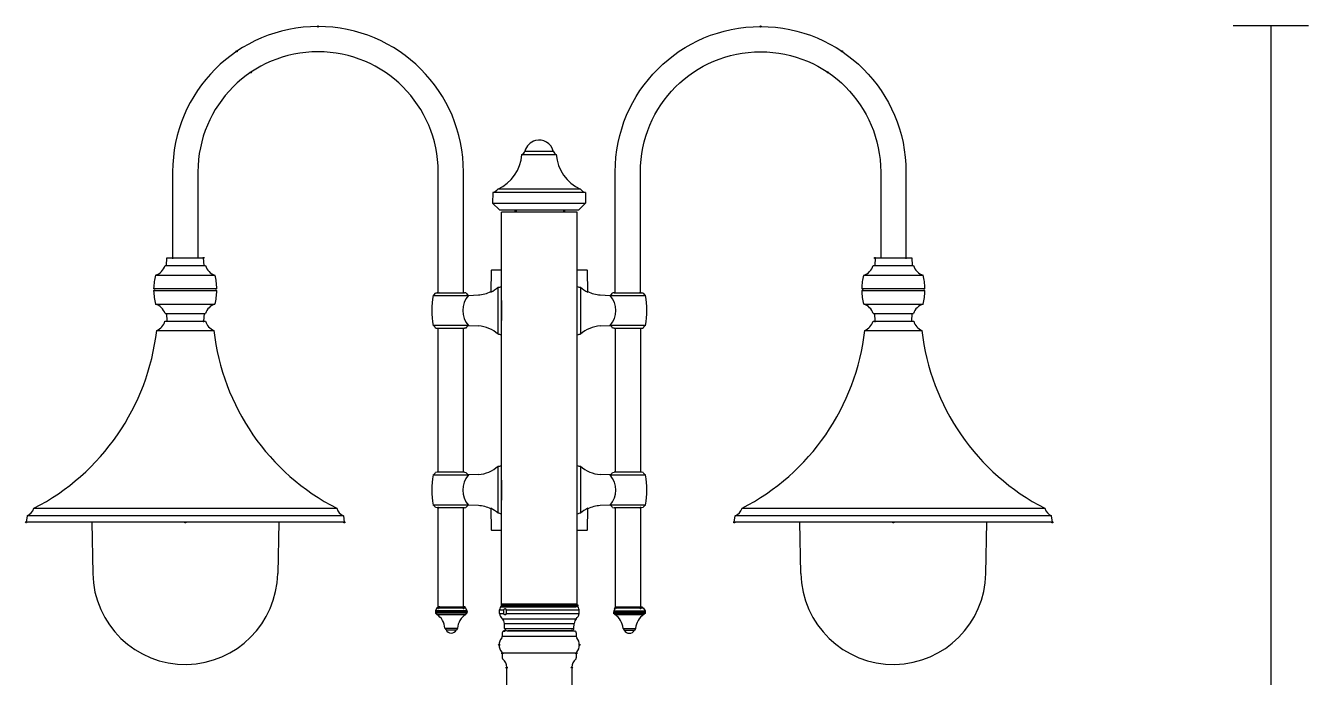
# Model space of a CAD drawing. Extents: x 0 to 170, y 0 to 429.
# Drawn here: x 0.2 to 163.6, y 345.7 to 428.7 of the extents above; entities that cross this region are included whole.
import ezdxf

# ---------------------------------------------------------------- set-up
doc = ezdxf.new("R2010")
doc.units = 0
doc.layers.add('LIVELLO_1', color=160, linetype='Continuous')

# ---------------------------------------------------------------- blocks, each defined once
blk = doc.blocks.new('AI9-BLK1')
at = {"layer": 'LIVELLO_1', "color": 7}
for p, q in [((69.3, 214.2), (78.89, 214.2)), ((74.1, 214.2), (74.1, 16.31)), ((-21.3, 197.78), (-16.92, 197.78)), ((-20.92, 198.23), (-17.3, 198.23)), ((-25.01, 192.93), (-25.03, 191.61)), ((-13.21, 192.93), (-25.01, 192.93)), ((-13.85, 193.37), (-24.38, 193.37)), ((-13.21, 192.93), (-13.19, 191.61)), ((-25.03, 191.61), (-24.16, 190.74)), ((-25.03, 191.61), (-13.19, 191.61)), ((-13.19, 191.61), (-14.07, 190.74)), ((-24.16, 190.74), (-14.07, 190.74)), ((-14.25, 190.46), (-23.92, 190.46)), ((-23.92, 140.36), (-23.92, 190.46)), ((-22.14, 190.46), (-22.14, 190.61)), ((-22, 190.59), (-22, 190.74)), ((-16.02, 190.61), (-16.02, 190.46)), ((-15.87, 190.74), (-15.87, 190.59)), ((-14.25, 140.36), (-14.25, 190.46)), ((-66.77, 183.64), (-61.62, 183.64)), ((-66.58, 183.64), (-66.53, 184.61)), ((-66.53, 184.61), (-61.86, 184.61)), ((-61.8, 183.64), (-61.86, 184.61)), ((-25.13, 183.08), (-23.92, 183.08)), ((-14.25, 183.08), (-13.04, 183.08)), ((23.45, 183.64), (28.6, 183.64)), ((23.69, 184.61), (23.64, 183.64)), ((23.69, 184.61), (28.36, 184.61)), ((28.36, 184.61), (28.41, 183.64)), ((-67.97, 182.43), (-60.41, 182.43)), ((-25.21, 183.01), (-25.26, 180.25)), ((-12.91, 180.25), (-12.96, 183.01)), ((22.24, 182.43), (29.81, 182.43)), ((-68.22, 180.74), (-60.16, 180.74)), ((-60.16, 180.42), (-68.22, 180.42)), ((-32.62, 179.84), (-28.11, 179.84)), ((-32.29, 180.17), (-32.09, 180.19)), ((-32.09, 180.19), (-28.63, 180.19)), ((-28.43, 180.17), (-28.63, 180.19)), ((-28.11, 179.84), (-26.85, 179.91)), ((-24.34, 174.89), (-24.34, 180.89)), ((-13.83, 180.89), (-13.83, 174.89)), ((-11.32, 179.91), (-10.06, 179.84)), ((-10.06, 179.84), (-5.55, 179.84)), ((-9.54, 180.19), (-9.74, 180.17)), ((-9.54, 180.19), (-6.08, 180.19)), ((-6.08, 180.19), (-5.87, 180.17)), ((22, 180.74), (30.05, 180.74)), ((30.05, 180.42), (22, 180.42)), ((-67.97, 178.73), (-60.41, 178.73)), ((-23.92, 179.21), (-23.92, 176.65)), ((22.24, 178.73), (29.81, 178.73)), ((-66.78, 176.55), (-62.3, 176.55)), ((-66.77, 177.52), (-61.62, 177.52)), ((-66.58, 177.52), (-66.53, 176.55)), ((-62.3, 176.55), (-61.6, 176.55)), ((-61.8, 177.52), (-61.86, 176.55)), ((23.43, 176.55), (24.13, 176.55)), ((23.45, 177.52), (28.6, 177.52)), ((23.69, 176.55), (23.64, 177.52)), ((24.13, 176.55), (28.61, 176.55)), ((28.36, 176.55), (28.41, 177.52)), ((-67.83, 175.39), (-60.55, 175.39)), ((-28.11, 176.01), (-32.62, 176.01)), ((-32.29, 175.69), (-32.09, 175.67)), ((-32.09, 175.67), (-28.63, 175.67)), ((-31.97, 157.31), (-31.97, 175.68)), ((-28.75, 157.31), (-28.75, 175.67)), ((-28.43, 175.69), (-28.63, 175.67)), ((-28.11, 176.01), (-26.85, 175.95)), ((-11.32, 175.95), (-10.06, 176.01)), ((-5.55, 176.01), (-10.06, 176.01)), ((-9.54, 175.67), (-9.74, 175.69)), ((-9.54, 175.67), (-6.08, 175.67)), ((-9.42, 175.67), (-9.42, 157.31)), ((-6.2, 175.68), (-6.2, 157.31)), ((-6.08, 175.67), (-5.87, 175.69)), ((22.38, 175.39), (29.66, 175.39)), ((-32.62, 156.97), (-28.11, 156.97)), ((-32.09, 157.31), (-32.29, 157.29)), ((-28.63, 157.31), (-32.09, 157.31)), ((-28.63, 157.31), (-28.43, 157.29)), ((-26.85, 157.04), (-28.11, 156.97)), ((-24.34, 152.1), (-24.34, 158.09)), ((-13.83, 158.09), (-13.83, 152.1)), ((-10.06, 156.97), (-11.32, 157.04)), ((-10.06, 156.97), (-5.55, 156.97)), ((-9.74, 157.29), (-9.54, 157.31)), ((-6.08, 157.31), (-9.54, 157.31)), ((-5.87, 157.29), (-6.08, 157.31)), ((-23.92, 156.33), (-23.92, 153.77)), ((-83.48, 152.73), (-44.9, 152.73)), ((-28.11, 153.14), (-32.62, 153.14)), ((-32.09, 152.8), (-32.29, 152.82)), ((-28.63, 152.8), (-32.09, 152.8)), ((-31.97, 139.99), (-31.97, 152.8)), ((-28.75, 139.99), (-28.75, 152.8)), ((-28.63, 152.8), (-28.43, 152.82)), ((-26.85, 153.07), (-28.11, 153.14)), ((-25.26, 152.73), (-25.21, 149.98)), ((-12.96, 149.98), (-12.91, 152.73)), ((-10.06, 153.14), (-11.32, 153.07)), ((-5.55, 153.14), (-10.06, 153.14)), ((-9.74, 152.82), (-9.54, 152.8)), ((-6.08, 152.8), (-9.54, 152.8)), ((-9.42, 152.8), (-9.42, 139.99)), ((-6.2, 152.8), (-6.2, 139.99)), ((-5.87, 152.82), (-6.08, 152.8)), ((6.74, 152.73), (45.31, 152.73)), ((-84.35, 151.76), (-84.45, 150.95)), ((-43.93, 150.95), (-84.45, 150.95)), ((-44.03, 151.76), (-84.35, 151.76)), ((-76.1, 150.95), (-75.97, 144.43)), ((-52.28, 150.95), (-52.41, 144.43)), ((-44.03, 151.76), (-43.93, 150.95)), ((5.76, 150.95), (5.86, 151.76)), ((46.28, 150.95), (5.76, 150.95)), ((46.18, 151.76), (5.86, 151.76)), ((14.24, 144.43), (14.11, 150.95)), ((37.8, 144.43), (37.93, 150.95)), ((46.28, 150.95), (46.18, 151.76)), ((-23.92, 149.9), (-25.13, 149.9)), ((-13.04, 149.9), (-14.25, 149.9)), ((-32.31, 139.7), (-32.32, 139.53)), ((-32.32, 139.53), (-32.31, 139.37)), ((-32.32, 139.53), (-28.29, 139.53)), ((-32.08, 140.08), (-32.31, 139.7)), ((-32.31, 139.7), (-28.3, 139.7)), ((-28.3, 139.37), (-32.31, 139.37)), ((-32.15, 139.22), (-28.46, 139.22)), ((-32.08, 140.08), (-28.54, 140.08)), ((-28.75, 139.99), (-31.97, 139.99)), ((-28.6, 140.12), (-31.82, 140.12)), ((-28.54, 140.08), (-28.3, 139.7)), ((-28.3, 139.7), (-28.29, 139.53)), ((-28.29, 139.53), (-28.3, 139.37)), ((-24.16, 139.31), (-24.16, 139.79)), ((-24.16, 139.79), (-23.63, 139.79)), ((-24.16, 139.31), (-23.63, 139.31)), ((-23.92, 140.52), (-23.92, 140.2)), ((-14.41, 140.52), (-23.92, 140.52)), ((-23.92, 140.36), (-14.25, 140.36)), ((-23.92, 140.2), (-14.41, 140.2)), ((-23.31, 139.79), (-19.08, 139.79)), ((-23.31, 139.31), (-19.08, 139.31)), ((-19.08, 139.79), (-14.01, 139.79)), ((-19.08, 139.31), (-14.01, 139.31)), ((-14.01, 139.31), (-14.01, 139.79)), ((-9.61, 139.68), (-9.62, 139.5)), ((-9.62, 139.5), (-9.62, 139.34)), ((-9.62, 139.5), (-5.6, 139.5)), ((-5.61, 139.34), (-9.62, 139.34)), ((-9.38, 140.06), (-9.61, 139.68)), ((-9.61, 139.68), (-5.61, 139.68)), ((-9.46, 139.2), (-5.76, 139.2)), ((-6.2, 139.99), (-9.42, 139.99)), ((-9.38, 140.06), (-5.84, 140.06)), ((-6.05, 140.12), (-9.27, 140.12)), ((-5.84, 140.06), (-5.61, 139.68)), ((-5.61, 139.68), (-5.6, 139.5)), ((-5.6, 139.5), (-5.61, 139.34)), ((-31.11, 137.45), (-30.97, 137.23)), ((-31.11, 137.45), (-29.5, 137.45)), ((-29.5, 137.45), (-29.64, 137.23)), ((-23.8, 138.67), (-19.08, 138.67)), ((-23.52, 138.06), (-19.08, 138.06)), ((-23.5, 137.44), (-23.52, 138.06)), ((-23.5, 137.44), (-19.08, 137.44)), ((-19.08, 138.67), (-14.37, 138.67)), ((-19.08, 138.06), (-14.64, 138.06)), ((-19.08, 137.44), (-14.67, 137.44)), ((-14.67, 137.44), (-14.64, 138.06)), ((-8.42, 137.43), (-8.28, 137.2)), ((-8.42, 137.43), (-6.81, 137.43)), ((-6.81, 137.43), (-6.94, 137.2)), ((-30.97, 137.23), (-29.64, 137.23)), ((-23.8, 136.86), (-23.8, 136.39)), ((-14.37, 136.39), (-23.8, 136.39)), ((-23.11, 137.14), (-23.56, 137.1)), ((-23.17, 137.14), (-19.08, 137.14)), ((-15.06, 137.14), (-23.11, 137.14)), ((-19.08, 137.14), (-14.99, 137.14)), ((-15.06, 137.14), (-14.62, 137.1)), ((-14.37, 136.86), (-14.37, 136.39)), ((-8.28, 137.2), (-6.94, 137.2)), ((-23.8, 134.26), (-23.8, 133.67)), ((-14.37, 134.26), (-23.8, 134.26)), ((-14.37, 134.26), (-14.37, 133.67)), ((-23.59, 25.05), (-23.23, 132.49)), ((-14.94, 132.49), (-14.58, 25.05))]:
    blk.add_line(p, q, dxfattribs=at)
at = {"layer": 'LIVELLO_1', "color": 250}
for p, q in [((-32.29, 139.53), (-28.32, 139.53)), ((-9.59, 139.5), (-5.63, 139.5))]:
    blk.add_line(p, q, dxfattribs=at)
at = {"layer": 'LIVELLO_1', "color": 7}
for centre, radius in [((-57.64, 210.92), 0.0742), ((-65.8, 184.61), 0.0748), ((-61.86, 184.61), 0.0748), ((27.63, 184.61), 0.0748), ((-61.86, 176.55), 0.0748), ((5.76, 150.95), 0.0742), ((26.02, 150.95), 0.0737), ((-31.97, 139.99), 0.0748), ((-31.97, 139.99), 0.0748), ((-31.97, 139.99), 0.0748), ((-28.75, 139.99), 0.0737), ((-9.42, 139.99), 0.0748), ((-6.2, 139.99), 0.0748), ((-6.2, 139.99), 0.0748), ((-6.2, 139.99), 0.0748), ((-24.2, 135.32), 0.0747), ((-23.8, 134.26), 0.0747), ((-14.37, 134.26), 0.0747), ((-13.97, 135.32), 0.0748)]:
    blk.add_circle(centre, radius, dxfattribs=at)
for centre, major_axis, ratio in [((-47.28, 214.09), (0.0011, -0.0763), 0.985221), ((9.11, 214.09), (0.0016, -0.0763), 0.979482), ((19.47, 210.92), (0.0752, 0), 0.987512), ((-55.84, 208.25), (0.0747, 0), 0.964494), ((17.67, 208.25), (0.0763, 0), 0.943567), ((23.69, 184.61), (0.0758, 0), 0.979588), ((-31.97, 180.19), (0.0005, -0.0765), 0.977455), ((-6.2, 180.19), (0.0005, -0.0765), 0.977455), ((23.69, 176.55), (0.0758, 0), 0.977315), ((-31.97, 152.8), (0.0005, -0.0763), 0.979662), ((-6.2, 152.8), (0.0005, -0.0763), 0.979662), ((-84.45, 150.95), (0.0752, 0), 0.987512), ((-84.45, 150.95), (0.0752, 0), 0.987512), ((-84.45, 150.95), (0.0752, 0), 0.987512), ((-64.19, 150.95), (0.0753, 0), 0.986366), ((-43.93, 150.95), (0.0753, 0), 0.986366), ((46.28, 150.95), (0.0758, 0), 0.979556), ((46.28, 150.95), (0.0758, 0), 0.979556), ((46.28, 150.95), (0.0758, 0), 0.979556), ((-14.25, 140.36), (0.0006, -0.0763), 0.978525), ((-9.27, 140.12), (0.0016, -0.0763), 0.97833), ((-6.05, 140.12), (0.0027, -0.0763), 0.964421), ((-6.05, 140.12), (0.0027, -0.0763), 0.964421), ((-6.05, 140.12), (0.0027, -0.0763), 0.964421), ((-23.56, 137.1), (-0.0006, -0.0763), 0.978525), ((-14.99, 137.14), (0.0763, 0), 0.970655), ((-23.24, 132.44), (0.0006, -0.0763), 0.964981), ((-14.94, 132.44), (-0.0005, -0.0763), 0.966118)]:
    blk.add_ellipse(centre, major_axis=major_axis, ratio=ratio, dxfattribs=at)
for points, knots in [([(-28.75, 180.19), (-28.75, 180.19), (-28.75, 195.57), (-28.75, 195.57), (-28.75, 205.8), (-37.05, 214.09), (-47.28, 214.09), (-57.51, 214.09), (-65.8, 205.8), (-65.8, 195.57), (-65.8, 195.57), (-65.8, 184.61), (-65.8, 184.61)], [0, 0, 0, 0, 1, 1, 1, 2, 2, 2, 3, 3, 3, 4, 4, 4, 4]), ([(-9.42, 180.19), (-9.42, 180.19), (-9.42, 195.57), (-9.42, 195.57), (-9.42, 205.8), (-1.13, 214.09), (9.11, 214.09), (19.34, 214.09), (27.63, 205.8), (27.63, 195.57), (27.63, 195.57), (27.63, 184.61), (27.63, 184.61)], [0, 0, 0, 0, 1, 1, 1, 2, 2, 2, 3, 3, 3, 4, 4, 4, 4]), ([(-31.97, 180.19), (-31.97, 180.19), (-31.97, 195.57), (-31.97, 195.57), (-31.97, 204.02), (-38.83, 210.87), (-47.28, 210.87), (-55.73, 210.87), (-62.58, 204.02), (-62.58, 195.57), (-62.58, 195.57), (-62.58, 184.61), (-62.58, 184.61)], [0, 0, 0, 0, 1, 1, 1, 2, 2, 2, 3, 3, 3, 4, 4, 4, 4]), ([(-6.2, 180.19), (-6.2, 180.19), (-6.2, 195.57), (-6.2, 195.57), (-6.2, 204.02), (0.65, 210.87), (9.11, 210.87), (17.56, 210.87), (24.41, 204.02), (24.41, 195.57), (24.41, 195.57), (24.41, 184.61), (24.41, 184.61)], [0, 0, 0, 0, 1, 1, 1, 2, 2, 2, 3, 3, 3, 4, 4, 4, 4]), ([(-17.31, 198.23), (-17.57, 199.22), (-18.58, 199.82), (-19.58, 199.56), (-20.24, 199.39), (-20.75, 198.88), (-20.91, 198.23)], [0, 0, 0, 0, 1, 1, 1, 2, 2, 2, 2]), ([(-68.22, 180.42), (-68.13, 180.42), (-68.06, 180.49), (-68.06, 180.58), (-68.06, 180.67), (-68.13, 180.74), (-68.22, 180.74)], [0, 0, 0, 0, 1, 1, 1, 2, 2, 2, 2]), ([(-60.16, 180.74), (-60.25, 180.74), (-60.33, 180.67), (-60.33, 180.58), (-60.33, 180.49), (-60.25, 180.42), (-60.16, 180.42)], [0, 0, 0, 0, 1, 1, 1, 2, 2, 2, 2]), ([(22, 180.42), (22.08, 180.42), (22.16, 180.49), (22.16, 180.58), (22.16, 180.67), (22.08, 180.74), (22, 180.74)], [0, 0, 0, 0, 1, 1, 1, 2, 2, 2, 2]), ([(30.05, 180.74), (29.96, 180.74), (29.89, 180.67), (29.89, 180.58), (29.89, 180.49), (29.96, 180.42), (30.05, 180.42)], [0, 0, 0, 0, 1, 1, 1, 2, 2, 2, 2]), ([(-75.97, 144.43), (-75.86, 137.92), (-70.5, 132.74), (-63.99, 132.85), (-57.64, 132.96), (-52.52, 138.08), (-52.41, 144.43)], [0, 0, 0, 0, 1, 1, 1, 2, 2, 2, 2]), ([(14.24, 144.43), (14.35, 137.92), (19.72, 132.74), (26.22, 132.85), (32.57, 132.96), (37.69, 138.08), (37.8, 144.43)], [0, 0, 0, 0, 1, 1, 1, 2, 2, 2, 2]), ([(-31.82, 140.19), (-31.78, 140.19), (-31.75, 140.16), (-31.75, 140.12), (-31.75, 140.08), (-31.78, 140.04), (-31.82, 140.04), (-31.87, 140.04), (-31.9, 140.08), (-31.9, 140.12), (-31.9, 140.16), (-31.87, 140.19), (-31.82, 140.19), (-31.78, 140.19), (-31.75, 140.16), (-31.75, 140.12), (-31.75, 140.08), (-31.78, 140.04), (-31.82, 140.04), (-31.87, 140.04), (-31.9, 140.08), (-31.9, 140.12), (-31.9, 140.16), (-31.87, 140.19), (-31.82, 140.19), (-31.78, 140.19), (-31.75, 140.16), (-31.75, 140.12), (-31.75, 140.08), (-31.78, 140.04), (-31.82, 140.04), (-31.87, 140.04), (-31.9, 140.08), (-31.9, 140.12), (-31.9, 140.16), (-31.87, 140.19), (-31.82, 140.19)], [0, 0, 0, 0, 1, 1, 1, 2, 2, 2, 3, 3, 3, 4, 4, 4, 5, 5, 5, 6, 6, 6, 7, 7, 7, 8, 8, 8, 9, 9, 9, 10, 10, 10, 11, 11, 11, 12, 12, 12, 12]), ([(-28.6, 140.19), (-28.56, 140.19), (-28.52, 140.16), (-28.52, 140.12), (-28.52, 140.08), (-28.56, 140.04), (-28.6, 140.04), (-28.64, 140.04), (-28.67, 140.08), (-28.67, 140.12), (-28.67, 140.16), (-28.64, 140.19), (-28.6, 140.19)], [0, 0, 0, 0, 1, 1, 1, 2, 2, 2, 3, 3, 3, 4, 4, 4, 4]), ([(-23.92, 140.2), (-23.83, 140.2), (-23.76, 140.27), (-23.76, 140.36), (-23.76, 140.45), (-23.83, 140.52), (-23.92, 140.52)], [0, 0, 0, 0, 1, 1, 1, 2, 2, 2, 2]), ([(-23.84, 140.2), (-23.75, 140.2), (-23.68, 140.27), (-23.68, 140.36), (-23.68, 140.45), (-23.75, 140.52), (-23.84, 140.52)], [0, 0, 0, 0, 1, 1, 1, 2, 2, 2, 2]), ([(-23.76, 140.2), (-23.67, 140.2), (-23.59, 140.27), (-23.59, 140.36), (-23.59, 140.45), (-23.67, 140.52), (-23.76, 140.52)], [0, 0, 0, 0, 1, 1, 1, 2, 2, 2, 2]), ([(-23.68, 140.2), (-23.59, 140.2), (-23.52, 140.27), (-23.52, 140.36), (-23.52, 140.45), (-23.59, 140.52), (-23.68, 140.52)], [0, 0, 0, 0, 1, 1, 1, 2, 2, 2, 2]), ([(-23.63, 139.79), (-23.62, 139.82), (-23.61, 139.84), (-23.59, 139.86), (-23.58, 139.88), (-23.56, 139.9), (-23.54, 139.91), (-23.53, 139.92), (-23.52, 139.93), (-23.5, 139.94), (-23.49, 139.94), (-23.48, 139.95), (-23.47, 139.95), (-23.46, 139.95), (-23.45, 139.95), (-23.44, 139.95), (-23.43, 139.95), (-23.43, 139.95), (-23.42, 139.95), (-23.41, 139.95), (-23.4, 139.94), (-23.38, 139.93), (-23.38, 139.93), (-23.36, 139.92), (-23.35, 139.91), (-23.34, 139.89), (-23.34, 139.87), (-23.33, 139.86), (-23.32, 139.84), (-23.32, 139.81), (-23.31, 139.79)], [0, 0, 0, 0, 1, 1, 1, 2, 2, 2, 3, 3, 3, 4, 4, 4, 5, 5, 5, 6, 6, 6, 7, 7, 7, 8, 8, 8, 9, 9, 9, 10, 10, 10, 10]), ([(-23.31, 139.31), (-23.32, 139.29), (-23.32, 139.27), (-23.33, 139.25), (-23.34, 139.23), (-23.34, 139.21), (-23.35, 139.2), (-23.36, 139.19), (-23.37, 139.18), (-23.38, 139.17), (-23.4, 139.16), (-23.41, 139.15), (-23.42, 139.15), (-23.43, 139.15), (-23.43, 139.15), (-23.44, 139.15), (-23.45, 139.15), (-23.46, 139.15), (-23.47, 139.15), (-23.48, 139.16), (-23.49, 139.16), (-23.5, 139.17), (-23.52, 139.18), (-23.53, 139.19), (-23.54, 139.19), (-23.56, 139.21), (-23.58, 139.23), (-23.59, 139.24), (-23.61, 139.27), (-23.62, 139.29), (-23.63, 139.31)], [0, 0, 0, 0, 1, 1, 1, 2, 2, 2, 3, 3, 3, 4, 4, 4, 5, 5, 5, 6, 6, 6, 7, 7, 7, 8, 8, 8, 9, 9, 9, 10, 10, 10, 10]), ([(-23.59, 140.2), (-23.51, 140.2), (-23.43, 140.27), (-23.43, 140.36), (-23.43, 140.45), (-23.51, 140.52), (-23.59, 140.52)], [0, 0, 0, 0, 1, 1, 1, 2, 2, 2, 2]), ([(-23.52, 140.2), (-23.43, 140.2), (-23.35, 140.27), (-23.35, 140.36), (-23.35, 140.45), (-23.43, 140.52), (-23.52, 140.52)], [0, 0, 0, 0, 1, 1, 1, 2, 2, 2, 2]), ([(-23.43, 140.2), (-23.35, 140.2), (-23.27, 140.27), (-23.27, 140.36), (-23.27, 140.45), (-23.35, 140.52), (-23.43, 140.52)], [0, 0, 0, 0, 1, 1, 1, 2, 2, 2, 2]), ([(-23.35, 140.2), (-23.27, 140.2), (-23.19, 140.27), (-23.19, 140.36), (-23.19, 140.45), (-23.27, 140.52), (-23.35, 140.52)], [0, 0, 0, 0, 1, 1, 1, 2, 2, 2, 2]), ([(-23.27, 140.2), (-23.18, 140.2), (-23.11, 140.27), (-23.11, 140.36), (-23.11, 140.45), (-23.18, 140.52), (-23.27, 140.52)], [0, 0, 0, 0, 1, 1, 1, 2, 2, 2, 2]), ([(-23.19, 140.2), (-23.1, 140.2), (-23.03, 140.27), (-23.03, 140.36), (-23.03, 140.45), (-23.1, 140.52), (-23.19, 140.52)], [0, 0, 0, 0, 1, 1, 1, 2, 2, 2, 2]), ([(-23.11, 140.2), (-23.02, 140.2), (-22.95, 140.27), (-22.95, 140.36), (-22.95, 140.45), (-23.02, 140.52), (-23.11, 140.52)], [0, 0, 0, 0, 1, 1, 1, 2, 2, 2, 2]), ([(-23.03, 140.2), (-22.94, 140.2), (-22.87, 140.27), (-22.87, 140.36), (-22.87, 140.45), (-22.94, 140.52), (-23.03, 140.52)], [0, 0, 0, 0, 1, 1, 1, 2, 2, 2, 2]), ([(-22.95, 140.2), (-22.86, 140.2), (-22.79, 140.27), (-22.79, 140.36), (-22.79, 140.45), (-22.86, 140.52), (-22.95, 140.52)], [0, 0, 0, 0, 1, 1, 1, 2, 2, 2, 2]), ([(-22.87, 140.2), (-22.78, 140.2), (-22.71, 140.27), (-22.71, 140.36), (-22.71, 140.45), (-22.78, 140.52), (-22.87, 140.52)], [0, 0, 0, 0, 1, 1, 1, 2, 2, 2, 2]), ([(-22.79, 140.2), (-22.7, 140.2), (-22.63, 140.27), (-22.63, 140.36), (-22.63, 140.45), (-22.7, 140.52), (-22.79, 140.52)], [0, 0, 0, 0, 1, 1, 1, 2, 2, 2, 2]), ([(-22.71, 140.2), (-22.62, 140.2), (-22.55, 140.27), (-22.55, 140.36), (-22.55, 140.45), (-22.62, 140.52), (-22.71, 140.52)], [0, 0, 0, 0, 1, 1, 1, 2, 2, 2, 2]), ([(-22.63, 140.2), (-22.54, 140.2), (-22.47, 140.27), (-22.47, 140.36), (-22.47, 140.45), (-22.54, 140.52), (-22.63, 140.52)], [0, 0, 0, 0, 1, 1, 1, 2, 2, 2, 2]), ([(-22.55, 140.2), (-22.46, 140.2), (-22.39, 140.27), (-22.39, 140.36), (-22.39, 140.45), (-22.46, 140.52), (-22.55, 140.52)], [0, 0, 0, 0, 1, 1, 1, 2, 2, 2, 2]), ([(-22.47, 140.2), (-22.38, 140.2), (-22.31, 140.27), (-22.31, 140.36), (-22.31, 140.45), (-22.38, 140.52), (-22.47, 140.52)], [0, 0, 0, 0, 1, 1, 1, 2, 2, 2, 2]), ([(-22.39, 140.2), (-22.3, 140.2), (-22.23, 140.27), (-22.23, 140.36), (-22.23, 140.45), (-22.3, 140.52), (-22.39, 140.52)], [0, 0, 0, 0, 1, 1, 1, 2, 2, 2, 2]), ([(-22.31, 140.2), (-22.22, 140.2), (-22.14, 140.27), (-22.14, 140.36), (-22.14, 140.45), (-22.22, 140.52), (-22.31, 140.52)], [0, 0, 0, 0, 1, 1, 1, 2, 2, 2, 2]), ([(-22.23, 140.2), (-22.14, 140.2), (-22.06, 140.27), (-22.06, 140.36), (-22.06, 140.45), (-22.14, 140.52), (-22.23, 140.52)], [0, 0, 0, 0, 1, 1, 1, 2, 2, 2, 2]), ([(-22.14, 140.2), (-22.06, 140.2), (-21.98, 140.27), (-21.98, 140.36), (-21.98, 140.45), (-22.06, 140.52), (-22.14, 140.52)], [0, 0, 0, 0, 1, 1, 1, 2, 2, 2, 2]), ([(-22.06, 140.2), (-21.98, 140.2), (-21.9, 140.27), (-21.9, 140.36), (-21.9, 140.45), (-21.98, 140.52), (-22.06, 140.52)], [0, 0, 0, 0, 1, 1, 1, 2, 2, 2, 2]), ([(-21.98, 140.2), (-21.9, 140.2), (-21.82, 140.27), (-21.82, 140.36), (-21.82, 140.45), (-21.9, 140.52), (-21.98, 140.52)], [0, 0, 0, 0, 1, 1, 1, 2, 2, 2, 2]), ([(-21.9, 140.2), (-21.82, 140.2), (-21.74, 140.27), (-21.74, 140.36), (-21.74, 140.45), (-21.82, 140.52), (-21.9, 140.52)], [0, 0, 0, 0, 1, 1, 1, 2, 2, 2, 2]), ([(-21.82, 140.2), (-21.73, 140.2), (-21.66, 140.27), (-21.66, 140.36), (-21.66, 140.45), (-21.73, 140.52), (-21.82, 140.52)], [0, 0, 0, 0, 1, 1, 1, 2, 2, 2, 2]), ([(-21.74, 140.2), (-21.65, 140.2), (-21.58, 140.27), (-21.58, 140.36), (-21.58, 140.45), (-21.65, 140.52), (-21.74, 140.52)], [0, 0, 0, 0, 1, 1, 1, 2, 2, 2, 2]), ([(-21.66, 140.2), (-21.57, 140.2), (-21.5, 140.27), (-21.5, 140.36), (-21.5, 140.45), (-21.57, 140.52), (-21.66, 140.52)], [0, 0, 0, 0, 1, 1, 1, 2, 2, 2, 2]), ([(-21.58, 140.2), (-21.49, 140.2), (-21.42, 140.27), (-21.42, 140.36), (-21.42, 140.45), (-21.49, 140.52), (-21.58, 140.52)], [0, 0, 0, 0, 1, 1, 1, 2, 2, 2, 2]), ([(-21.5, 140.2), (-21.41, 140.2), (-21.34, 140.27), (-21.34, 140.36), (-21.34, 140.45), (-21.41, 140.52), (-21.5, 140.52)], [0, 0, 0, 0, 1, 1, 1, 2, 2, 2, 2]), ([(-21.42, 140.2), (-21.33, 140.2), (-21.26, 140.27), (-21.26, 140.36), (-21.26, 140.45), (-21.33, 140.52), (-21.42, 140.52)], [0, 0, 0, 0, 1, 1, 1, 2, 2, 2, 2]), ([(-21.34, 140.2), (-21.25, 140.2), (-21.18, 140.27), (-21.18, 140.36), (-21.18, 140.45), (-21.25, 140.52), (-21.34, 140.52)], [0, 0, 0, 0, 1, 1, 1, 2, 2, 2, 2]), ([(-21.26, 140.2), (-21.17, 140.2), (-21.1, 140.27), (-21.1, 140.36), (-21.1, 140.45), (-21.17, 140.52), (-21.26, 140.52)], [0, 0, 0, 0, 1, 1, 1, 2, 2, 2, 2]), ([(-21.18, 140.2), (-21.09, 140.2), (-21.02, 140.27), (-21.02, 140.36), (-21.02, 140.45), (-21.09, 140.52), (-21.18, 140.52)], [0, 0, 0, 0, 1, 1, 1, 2, 2, 2, 2]), ([(-21.1, 140.2), (-21.01, 140.2), (-20.94, 140.27), (-20.94, 140.36), (-20.94, 140.45), (-21.01, 140.52), (-21.1, 140.52)], [0, 0, 0, 0, 1, 1, 1, 2, 2, 2, 2]), ([(-21.02, 140.2), (-20.93, 140.2), (-20.86, 140.27), (-20.86, 140.36), (-20.86, 140.45), (-20.93, 140.52), (-21.02, 140.52)], [0, 0, 0, 0, 1, 1, 1, 2, 2, 2, 2]), ([(-20.94, 140.2), (-20.85, 140.2), (-20.78, 140.27), (-20.78, 140.36), (-20.78, 140.45), (-20.85, 140.52), (-20.94, 140.52)], [0, 0, 0, 0, 1, 1, 1, 2, 2, 2, 2]), ([(-20.86, 140.2), (-20.77, 140.2), (-20.7, 140.27), (-20.7, 140.36), (-20.7, 140.45), (-20.77, 140.52), (-20.86, 140.52)], [0, 0, 0, 0, 1, 1, 1, 2, 2, 2, 2]), ([(-20.78, 140.2), (-20.69, 140.2), (-20.61, 140.27), (-20.61, 140.36), (-20.61, 140.45), (-20.69, 140.52), (-20.78, 140.52)], [0, 0, 0, 0, 1, 1, 1, 2, 2, 2, 2]), ([(-20.7, 140.2), (-20.61, 140.2), (-20.53, 140.27), (-20.53, 140.36), (-20.53, 140.45), (-20.61, 140.52), (-20.7, 140.52)], [0, 0, 0, 0, 1, 1, 1, 2, 2, 2, 2]), ([(-20.61, 140.2), (-20.53, 140.2), (-20.45, 140.27), (-20.45, 140.36), (-20.45, 140.45), (-20.53, 140.52), (-20.61, 140.52)], [0, 0, 0, 0, 1, 1, 1, 2, 2, 2, 2]), ([(-20.53, 140.2), (-20.45, 140.2), (-20.37, 140.27), (-20.37, 140.36), (-20.37, 140.45), (-20.45, 140.52), (-20.53, 140.52)], [0, 0, 0, 0, 1, 1, 1, 2, 2, 2, 2]), ([(-20.45, 140.2), (-20.37, 140.2), (-20.29, 140.27), (-20.29, 140.36), (-20.29, 140.45), (-20.37, 140.52), (-20.45, 140.52)], [0, 0, 0, 0, 1, 1, 1, 2, 2, 2, 2]), ([(-20.37, 140.2), (-20.28, 140.2), (-20.21, 140.27), (-20.21, 140.36), (-20.21, 140.45), (-20.28, 140.52), (-20.37, 140.52)], [0, 0, 0, 0, 1, 1, 1, 2, 2, 2, 2]), ([(-20.29, 140.2), (-20.2, 140.2), (-20.13, 140.27), (-20.13, 140.36), (-20.13, 140.45), (-20.2, 140.52), (-20.29, 140.52)], [0, 0, 0, 0, 1, 1, 1, 2, 2, 2, 2]), ([(-20.21, 140.2), (-20.12, 140.2), (-20.05, 140.27), (-20.05, 140.36), (-20.05, 140.45), (-20.12, 140.52), (-20.21, 140.52)], [0, 0, 0, 0, 1, 1, 1, 2, 2, 2, 2]), ([(-20.13, 140.2), (-20.04, 140.2), (-19.97, 140.27), (-19.97, 140.36), (-19.97, 140.45), (-20.04, 140.52), (-20.13, 140.52)], [0, 0, 0, 0, 1, 1, 1, 2, 2, 2, 2]), ([(-20.05, 140.2), (-19.96, 140.2), (-19.89, 140.27), (-19.89, 140.36), (-19.89, 140.45), (-19.96, 140.52), (-20.05, 140.52)], [0, 0, 0, 0, 1, 1, 1, 2, 2, 2, 2]), ([(-19.97, 140.2), (-19.88, 140.2), (-19.81, 140.27), (-19.81, 140.36), (-19.81, 140.45), (-19.88, 140.52), (-19.97, 140.52)], [0, 0, 0, 0, 1, 1, 1, 2, 2, 2, 2]), ([(-19.89, 140.2), (-19.8, 140.2), (-19.73, 140.27), (-19.73, 140.36), (-19.73, 140.45), (-19.8, 140.52), (-19.89, 140.52)], [0, 0, 0, 0, 1, 1, 1, 2, 2, 2, 2]), ([(-19.81, 140.2), (-19.72, 140.2), (-19.65, 140.27), (-19.65, 140.36), (-19.65, 140.45), (-19.72, 140.52), (-19.81, 140.52)], [0, 0, 0, 0, 1, 1, 1, 2, 2, 2, 2]), ([(-19.73, 140.2), (-19.64, 140.2), (-19.57, 140.27), (-19.57, 140.36), (-19.57, 140.45), (-19.64, 140.52), (-19.73, 140.52)], [0, 0, 0, 0, 1, 1, 1, 2, 2, 2, 2]), ([(-19.65, 140.2), (-19.56, 140.2), (-19.49, 140.27), (-19.49, 140.36), (-19.49, 140.45), (-19.56, 140.52), (-19.65, 140.52)], [0, 0, 0, 0, 1, 1, 1, 2, 2, 2, 2]), ([(-19.57, 140.2), (-19.48, 140.2), (-19.41, 140.27), (-19.41, 140.36), (-19.41, 140.45), (-19.48, 140.52), (-19.57, 140.52)], [0, 0, 0, 0, 1, 1, 1, 2, 2, 2, 2]), ([(-19.49, 140.2), (-19.4, 140.2), (-19.33, 140.27), (-19.33, 140.36), (-19.33, 140.45), (-19.4, 140.52), (-19.49, 140.52)], [0, 0, 0, 0, 1, 1, 1, 2, 2, 2, 2]), ([(-19.41, 140.2), (-19.32, 140.2), (-19.24, 140.27), (-19.24, 140.36), (-19.24, 140.45), (-19.32, 140.52), (-19.41, 140.52)], [0, 0, 0, 0, 1, 1, 1, 2, 2, 2, 2]), ([(-19.33, 140.2), (-19.24, 140.2), (-19.16, 140.27), (-19.16, 140.36), (-19.16, 140.45), (-19.24, 140.52), (-19.33, 140.52)], [0, 0, 0, 0, 1, 1, 1, 2, 2, 2, 2]), ([(-19.24, 140.2), (-19.16, 140.2), (-19.08, 140.27), (-19.08, 140.36), (-19.08, 140.45), (-19.16, 140.52), (-19.24, 140.52)], [0, 0, 0, 0, 1, 1, 1, 2, 2, 2, 2]), ([(-19.16, 140.2), (-19.08, 140.2), (-19, 140.27), (-19, 140.36), (-19, 140.45), (-19.08, 140.52), (-19.16, 140.52)], [0, 0, 0, 0, 1, 1, 1, 2, 2, 2, 2]), ([(-19.08, 140.2), (-19, 140.2), (-18.92, 140.27), (-18.92, 140.36), (-18.92, 140.45), (-19, 140.52), (-19.08, 140.52)], [0, 0, 0, 0, 1, 1, 1, 2, 2, 2, 2]), ([(-19, 140.2), (-18.92, 140.2), (-18.84, 140.27), (-18.84, 140.36), (-18.84, 140.45), (-18.92, 140.52), (-19, 140.52)], [0, 0, 0, 0, 1, 1, 1, 2, 2, 2, 2]), ([(-18.92, 140.2), (-18.83, 140.2), (-18.76, 140.27), (-18.76, 140.36), (-18.76, 140.45), (-18.83, 140.52), (-18.92, 140.52)], [0, 0, 0, 0, 1, 1, 1, 2, 2, 2, 2]), ([(-18.84, 140.2), (-18.75, 140.2), (-18.68, 140.27), (-18.68, 140.36), (-18.68, 140.45), (-18.75, 140.52), (-18.84, 140.52)], [0, 0, 0, 0, 1, 1, 1, 2, 2, 2, 2]), ([(-18.76, 140.2), (-18.67, 140.2), (-18.6, 140.27), (-18.6, 140.36), (-18.6, 140.45), (-18.67, 140.52), (-18.76, 140.52)], [0, 0, 0, 0, 1, 1, 1, 2, 2, 2, 2]), ([(-18.68, 140.2), (-18.59, 140.2), (-18.52, 140.27), (-18.52, 140.36), (-18.52, 140.45), (-18.59, 140.52), (-18.68, 140.52)], [0, 0, 0, 0, 1, 1, 1, 2, 2, 2, 2]), ([(-18.6, 140.2), (-18.51, 140.2), (-18.44, 140.27), (-18.44, 140.36), (-18.44, 140.45), (-18.51, 140.52), (-18.6, 140.52)], [0, 0, 0, 0, 1, 1, 1, 2, 2, 2, 2]), ([(-18.52, 140.2), (-18.43, 140.2), (-18.36, 140.27), (-18.36, 140.36), (-18.36, 140.45), (-18.43, 140.52), (-18.52, 140.52)], [0, 0, 0, 0, 1, 1, 1, 2, 2, 2, 2]), ([(-18.44, 140.2), (-18.35, 140.2), (-18.28, 140.27), (-18.28, 140.36), (-18.28, 140.45), (-18.35, 140.52), (-18.44, 140.52)], [0, 0, 0, 0, 1, 1, 1, 2, 2, 2, 2]), ([(-18.36, 140.2), (-18.27, 140.2), (-18.2, 140.27), (-18.2, 140.36), (-18.2, 140.45), (-18.27, 140.52), (-18.36, 140.52)], [0, 0, 0, 0, 1, 1, 1, 2, 2, 2, 2]), ([(-18.28, 140.2), (-18.19, 140.2), (-18.12, 140.27), (-18.12, 140.36), (-18.12, 140.45), (-18.19, 140.52), (-18.28, 140.52)], [0, 0, 0, 0, 1, 1, 1, 2, 2, 2, 2]), ([(-18.2, 140.2), (-18.11, 140.2), (-18.04, 140.27), (-18.04, 140.36), (-18.04, 140.45), (-18.11, 140.52), (-18.2, 140.52)], [0, 0, 0, 0, 1, 1, 1, 2, 2, 2, 2]), ([(-18.12, 140.2), (-18.03, 140.2), (-17.96, 140.27), (-17.96, 140.36), (-17.96, 140.45), (-18.03, 140.52), (-18.12, 140.52)], [0, 0, 0, 0, 1, 1, 1, 2, 2, 2, 2]), ([(-18.04, 140.2), (-17.95, 140.2), (-17.88, 140.27), (-17.88, 140.36), (-17.88, 140.45), (-17.95, 140.52), (-18.04, 140.52)], [0, 0, 0, 0, 1, 1, 1, 2, 2, 2, 2]), ([(-17.96, 140.2), (-17.87, 140.2), (-17.8, 140.27), (-17.8, 140.36), (-17.8, 140.45), (-17.87, 140.52), (-17.96, 140.52)], [0, 0, 0, 0, 1, 1, 1, 2, 2, 2, 2]), ([(-17.88, 140.2), (-17.79, 140.2), (-17.72, 140.27), (-17.72, 140.36), (-17.72, 140.45), (-17.79, 140.52), (-17.88, 140.52)], [0, 0, 0, 0, 1, 1, 1, 2, 2, 2, 2]), ([(-17.8, 140.2), (-17.71, 140.2), (-17.63, 140.27), (-17.63, 140.36), (-17.63, 140.45), (-17.71, 140.52), (-17.8, 140.52)], [0, 0, 0, 0, 1, 1, 1, 2, 2, 2, 2]), ([(-17.72, 140.2), (-17.63, 140.2), (-17.55, 140.27), (-17.55, 140.36), (-17.55, 140.45), (-17.63, 140.52), (-17.72, 140.52)], [0, 0, 0, 0, 1, 1, 1, 2, 2, 2, 2]), ([(-17.63, 140.2), (-17.55, 140.2), (-17.47, 140.27), (-17.47, 140.36), (-17.47, 140.45), (-17.55, 140.52), (-17.63, 140.52)], [0, 0, 0, 0, 1, 1, 1, 2, 2, 2, 2]), ([(-17.55, 140.2), (-17.47, 140.2), (-17.39, 140.27), (-17.39, 140.36), (-17.39, 140.45), (-17.47, 140.52), (-17.55, 140.52)], [0, 0, 0, 0, 1, 1, 1, 2, 2, 2, 2]), ([(-17.47, 140.2), (-17.38, 140.2), (-17.31, 140.27), (-17.31, 140.36), (-17.31, 140.45), (-17.38, 140.52), (-17.47, 140.52)], [0, 0, 0, 0, 1, 1, 1, 2, 2, 2, 2]), ([(-17.39, 140.2), (-17.3, 140.2), (-17.23, 140.27), (-17.23, 140.36), (-17.23, 140.45), (-17.3, 140.52), (-17.39, 140.52)], [0, 0, 0, 0, 1, 1, 1, 2, 2, 2, 2]), ([(-17.31, 140.2), (-17.22, 140.2), (-17.15, 140.27), (-17.15, 140.36), (-17.15, 140.45), (-17.22, 140.52), (-17.31, 140.52)], [0, 0, 0, 0, 1, 1, 1, 2, 2, 2, 2]), ([(-17.23, 140.2), (-17.14, 140.2), (-17.07, 140.27), (-17.07, 140.36), (-17.07, 140.45), (-17.14, 140.52), (-17.23, 140.52)], [0, 0, 0, 0, 1, 1, 1, 2, 2, 2, 2]), ([(-17.15, 140.2), (-17.06, 140.2), (-16.99, 140.27), (-16.99, 140.36), (-16.99, 140.45), (-17.06, 140.52), (-17.15, 140.52)], [0, 0, 0, 0, 1, 1, 1, 2, 2, 2, 2]), ([(-17.07, 140.2), (-16.98, 140.2), (-16.91, 140.27), (-16.91, 140.36), (-16.91, 140.45), (-16.98, 140.52), (-17.07, 140.52)], [0, 0, 0, 0, 1, 1, 1, 2, 2, 2, 2]), ([(-16.99, 140.2), (-16.9, 140.2), (-16.83, 140.27), (-16.83, 140.36), (-16.83, 140.45), (-16.9, 140.52), (-16.99, 140.52)], [0, 0, 0, 0, 1, 1, 1, 2, 2, 2, 2]), ([(-16.91, 140.2), (-16.82, 140.2), (-16.75, 140.27), (-16.75, 140.36), (-16.75, 140.45), (-16.82, 140.52), (-16.91, 140.52)], [0, 0, 0, 0, 1, 1, 1, 2, 2, 2, 2]), ([(-16.83, 140.2), (-16.74, 140.2), (-16.67, 140.27), (-16.67, 140.36), (-16.67, 140.45), (-16.74, 140.52), (-16.83, 140.52)], [0, 0, 0, 0, 1, 1, 1, 2, 2, 2, 2]), ([(-16.75, 140.2), (-16.66, 140.2), (-16.59, 140.27), (-16.59, 140.36), (-16.59, 140.45), (-16.66, 140.52), (-16.75, 140.52)], [0, 0, 0, 0, 1, 1, 1, 2, 2, 2, 2]), ([(-16.67, 140.2), (-16.58, 140.2), (-16.51, 140.27), (-16.51, 140.36), (-16.51, 140.45), (-16.58, 140.52), (-16.67, 140.52)], [0, 0, 0, 0, 1, 1, 1, 2, 2, 2, 2]), ([(-16.59, 140.2), (-16.5, 140.2), (-16.43, 140.27), (-16.43, 140.36), (-16.43, 140.45), (-16.5, 140.52), (-16.59, 140.52)], [0, 0, 0, 0, 1, 1, 1, 2, 2, 2, 2]), ([(-16.51, 140.2), (-16.42, 140.2), (-16.34, 140.27), (-16.34, 140.36), (-16.34, 140.45), (-16.42, 140.52), (-16.51, 140.52)], [0, 0, 0, 0, 1, 1, 1, 2, 2, 2, 2]), ([(-16.43, 140.2), (-16.34, 140.2), (-16.27, 140.27), (-16.27, 140.36), (-16.27, 140.45), (-16.34, 140.52), (-16.43, 140.52)], [0, 0, 0, 0, 1, 1, 1, 2, 2, 2, 2]), ([(-16.34, 140.2), (-16.26, 140.2), (-16.19, 140.27), (-16.19, 140.36), (-16.19, 140.45), (-16.26, 140.52), (-16.34, 140.52)], [0, 0, 0, 0, 1, 1, 1, 2, 2, 2, 2]), ([(-16.27, 140.2), (-16.18, 140.2), (-16.11, 140.27), (-16.11, 140.36), (-16.11, 140.45), (-16.18, 140.52), (-16.27, 140.52)], [0, 0, 0, 0, 1, 1, 1, 2, 2, 2, 2]), ([(-16.19, 140.2), (-16.09, 140.2), (-16.02, 140.27), (-16.02, 140.36), (-16.02, 140.45), (-16.09, 140.52), (-16.19, 140.52)], [0, 0, 0, 0, 1, 1, 1, 2, 2, 2, 2]), ([(-16.11, 140.2), (-16.02, 140.2), (-15.94, 140.27), (-15.94, 140.36), (-15.94, 140.45), (-16.02, 140.52), (-16.11, 140.52)], [0, 0, 0, 0, 1, 1, 1, 2, 2, 2, 2]), ([(-16.02, 140.2), (-15.93, 140.2), (-15.86, 140.27), (-15.86, 140.36), (-15.86, 140.45), (-15.93, 140.52), (-16.02, 140.52)], [0, 0, 0, 0, 1, 1, 1, 2, 2, 2, 2]), ([(-15.94, 140.2), (-15.85, 140.2), (-15.78, 140.27), (-15.78, 140.36), (-15.78, 140.45), (-15.85, 140.52), (-15.94, 140.52)], [0, 0, 0, 0, 1, 1, 1, 2, 2, 2, 2]), ([(-15.86, 140.2), (-15.77, 140.2), (-15.7, 140.27), (-15.7, 140.36), (-15.7, 140.45), (-15.77, 140.52), (-15.86, 140.52)], [0, 0, 0, 0, 1, 1, 1, 2, 2, 2, 2]), ([(-15.78, 140.2), (-15.69, 140.2), (-15.62, 140.27), (-15.62, 140.36), (-15.62, 140.45), (-15.69, 140.52), (-15.78, 140.52)], [0, 0, 0, 0, 1, 1, 1, 2, 2, 2, 2]), ([(-15.7, 140.2), (-15.61, 140.2), (-15.54, 140.27), (-15.54, 140.36), (-15.54, 140.45), (-15.61, 140.52), (-15.7, 140.52)], [0, 0, 0, 0, 1, 1, 1, 2, 2, 2, 2]), ([(-15.62, 140.2), (-15.53, 140.2), (-15.46, 140.27), (-15.46, 140.36), (-15.46, 140.45), (-15.53, 140.52), (-15.62, 140.52)], [0, 0, 0, 0, 1, 1, 1, 2, 2, 2, 2]), ([(-15.54, 140.2), (-15.45, 140.2), (-15.38, 140.27), (-15.38, 140.36), (-15.38, 140.45), (-15.45, 140.52), (-15.54, 140.52)], [0, 0, 0, 0, 1, 1, 1, 2, 2, 2, 2]), ([(-15.46, 140.2), (-15.37, 140.2), (-15.3, 140.27), (-15.3, 140.36), (-15.3, 140.45), (-15.37, 140.52), (-15.46, 140.52)], [0, 0, 0, 0, 1, 1, 1, 2, 2, 2, 2]), ([(-15.38, 140.2), (-15.29, 140.2), (-15.22, 140.27), (-15.22, 140.36), (-15.22, 140.45), (-15.29, 140.52), (-15.38, 140.52)], [0, 0, 0, 0, 1, 1, 1, 2, 2, 2, 2]), ([(-15.3, 140.2), (-15.21, 140.2), (-15.14, 140.27), (-15.14, 140.36), (-15.14, 140.45), (-15.21, 140.52), (-15.3, 140.52)], [0, 0, 0, 0, 1, 1, 1, 2, 2, 2, 2]), ([(-15.22, 140.2), (-15.13, 140.2), (-15.06, 140.27), (-15.06, 140.36), (-15.06, 140.45), (-15.13, 140.52), (-15.22, 140.52)], [0, 0, 0, 0, 1, 1, 1, 2, 2, 2, 2]), ([(-15.14, 140.2), (-15.05, 140.2), (-14.98, 140.27), (-14.98, 140.36), (-14.98, 140.45), (-15.05, 140.52), (-15.14, 140.52)], [0, 0, 0, 0, 1, 1, 1, 2, 2, 2, 2]), ([(-15.06, 140.2), (-14.97, 140.2), (-14.9, 140.27), (-14.9, 140.36), (-14.9, 140.45), (-14.97, 140.52), (-15.06, 140.52)], [0, 0, 0, 0, 1, 1, 1, 2, 2, 2, 2]), ([(-14.98, 140.2), (-14.89, 140.2), (-14.81, 140.27), (-14.81, 140.36), (-14.81, 140.45), (-14.89, 140.52), (-14.98, 140.52)], [0, 0, 0, 0, 1, 1, 1, 2, 2, 2, 2]), ([(-14.9, 140.2), (-14.81, 140.2), (-14.74, 140.27), (-14.74, 140.36), (-14.74, 140.45), (-14.81, 140.52), (-14.9, 140.52)], [0, 0, 0, 0, 1, 1, 1, 2, 2, 2, 2]), ([(-14.81, 140.2), (-14.73, 140.2), (-14.65, 140.27), (-14.65, 140.36), (-14.65, 140.45), (-14.73, 140.52), (-14.81, 140.52)], [0, 0, 0, 0, 1, 1, 1, 2, 2, 2, 2]), ([(-14.74, 140.2), (-14.64, 140.2), (-14.57, 140.27), (-14.57, 140.36), (-14.57, 140.45), (-14.64, 140.52), (-14.74, 140.52)], [0, 0, 0, 0, 1, 1, 1, 2, 2, 2, 2]), ([(-14.65, 140.2), (-14.57, 140.2), (-14.49, 140.27), (-14.49, 140.36), (-14.49, 140.45), (-14.57, 140.52), (-14.65, 140.52)], [0, 0, 0, 0, 1, 1, 1, 2, 2, 2, 2]), ([(-14.57, 140.2), (-14.48, 140.2), (-14.41, 140.27), (-14.41, 140.36), (-14.41, 140.45), (-14.48, 140.52), (-14.57, 140.52)], [0, 0, 0, 0, 1, 1, 1, 2, 2, 2, 2]), ([(-14.49, 140.2), (-14.4, 140.2), (-14.33, 140.27), (-14.33, 140.36), (-14.33, 140.45), (-14.4, 140.52), (-14.49, 140.52)], [0, 0, 0, 0, 1, 1, 1, 2, 2, 2, 2]), ([(-14.41, 140.2), (-14.32, 140.2), (-14.25, 140.27), (-14.25, 140.36), (-14.25, 140.45), (-14.32, 140.52), (-14.41, 140.52)], [0, 0, 0, 0, 1, 1, 1, 2, 2, 2, 2])]:
    blk.add_open_spline(points, degree=3, knots=knots, dxfattribs=at)
for points in [[(-24.38, 193.37), (-22.62, 194.17), (-21.45, 195.85), (-21.3, 197.78)], [(-21.3, 197.78), (-21.13, 197.88), (-20.99, 198.04), (-20.92, 198.23)], [(-17.3, 198.23), (-17.23, 198.04), (-17.1, 197.88), (-16.92, 197.78)], [(-16.92, 197.78), (-16.78, 195.85), (-15.6, 194.17), (-13.85, 193.37)], [(-25.01, 192.93), (-24.76, 193.01), (-24.54, 193.17), (-24.38, 193.37)], [(-13.85, 193.37), (-13.68, 193.17), (-13.47, 193.01), (-13.21, 192.93)], [(-67.97, 182.43), (-67.39, 182.6), (-66.94, 183.06), (-66.77, 183.64)], [(-61.62, 183.64), (-61.44, 183.06), (-60.99, 182.6), (-60.41, 182.43)], [(-25.13, 183.08), (-25.17, 183.08), (-25.21, 183.05), (-25.21, 183.01)], [(-12.96, 183.01), (-12.96, 183.05), (-13, 183.08), (-13.04, 183.08)], [(22.24, 182.43), (22.82, 182.6), (23.28, 183.06), (23.45, 183.64)], [(28.6, 183.64), (28.77, 183.06), (29.22, 182.6), (29.81, 182.43)], [(-67.97, 182.43), (-68.12, 181.88), (-68.2, 181.31), (-68.22, 180.74)], [(-60.17, 180.74), (-60.18, 181.31), (-60.26, 181.88), (-60.41, 182.43)], [(22.24, 182.43), (22.09, 181.88), (22.01, 181.31), (22, 180.74)], [(30.05, 180.74), (30.03, 181.31), (29.95, 181.88), (29.81, 182.43)], [(-68.22, 180.42), (-68.2, 179.85), (-68.12, 179.28), (-67.97, 178.73)], [(-60.41, 178.73), (-60.26, 179.28), (-60.18, 179.85), (-60.17, 180.42)], [(-32.62, 179.84), (-32.83, 178.58), (-32.83, 177.28), (-32.62, 176.01)], [(-32.62, 179.84), (-32.47, 179.91), (-32.36, 180.02), (-32.29, 180.17)], [(-28.11, 179.84), (-29.08, 178.75), (-29.08, 177.11), (-28.11, 176.01)], [(-28.43, 180.17), (-28.36, 180.02), (-28.25, 179.91), (-28.11, 179.84)], [(-26.85, 179.91), (-26.3, 179.94), (-25.75, 180.09), (-25.25, 180.34)], [(-25.25, 180.25), (-24.92, 180.42), (-24.62, 180.63), (-24.34, 180.89)], [(-24.34, 180.89), (-24.19, 180.89), (-24.05, 180.92), (-23.92, 180.98)], [(-14.25, 180.98), (-14.12, 180.92), (-13.97, 180.89), (-13.83, 180.89)], [(-13.83, 180.89), (-13.55, 180.63), (-13.25, 180.42), (-12.91, 180.25)], [(-12.91, 180.34), (-12.42, 180.09), (-11.87, 179.94), (-11.32, 179.91)], [(-10.06, 179.84), (-9.92, 179.91), (-9.81, 180.02), (-9.74, 180.17)], [(-10.06, 176.01), (-9.09, 177.11), (-9.09, 178.75), (-10.06, 179.84)], [(-5.87, 180.17), (-5.81, 180.02), (-5.7, 179.91), (-5.55, 179.84)], [(-5.55, 176.01), (-5.34, 177.28), (-5.34, 178.58), (-5.55, 179.84)], [(22, 180.42), (22.01, 179.85), (22.09, 179.28), (22.24, 178.73)], [(29.81, 178.73), (29.95, 179.28), (30.03, 179.85), (30.05, 180.42)], [(-66.77, 177.52), (-66.94, 178.1), (-67.39, 178.56), (-67.97, 178.73)], [(-60.41, 178.73), (-60.99, 178.56), (-61.44, 178.1), (-61.62, 177.52)], [(23.45, 177.52), (23.28, 178.1), (22.82, 178.56), (22.24, 178.73)], [(29.81, 178.73), (29.22, 178.56), (28.77, 178.1), (28.6, 177.52)], [(-67.83, 175.39), (-67.32, 175.6), (-66.94, 176.03), (-66.78, 176.55)], [(-61.6, 176.55), (-61.45, 176.03), (-61.06, 175.6), (-60.55, 175.39)], [(22.38, 175.39), (22.89, 175.6), (23.28, 176.03), (23.43, 176.55)], [(28.61, 176.55), (28.77, 176.03), (29.15, 175.6), (29.66, 175.39)], [(-83.48, 152.73), (-74.8, 157.19), (-68.93, 165.7), (-67.83, 175.39)], [(-60.55, 175.39), (-59.45, 165.7), (-53.58, 157.19), (-44.9, 152.73)], [(-32.29, 175.69), (-32.36, 175.84), (-32.47, 175.95), (-32.62, 176.01)], [(-28.11, 176.01), (-28.25, 175.95), (-28.36, 175.84), (-28.43, 175.69)], [(-24.34, 174.89), (-25.03, 175.53), (-25.92, 175.9), (-26.85, 175.95)], [(-23.92, 174.79), (-24.05, 174.86), (-24.19, 174.89), (-24.34, 174.89)], [(-13.83, 174.89), (-13.97, 174.89), (-14.12, 174.86), (-14.25, 174.79)], [(-11.32, 175.95), (-12.25, 175.9), (-13.14, 175.53), (-13.83, 174.89)], [(-9.74, 175.69), (-9.81, 175.84), (-9.92, 175.95), (-10.06, 176.01)], [(-5.55, 176.01), (-5.7, 175.95), (-5.81, 175.84), (-5.87, 175.69)], [(6.74, 152.73), (15.41, 157.19), (21.28, 165.7), (22.38, 175.39)], [(29.66, 175.39), (30.76, 165.7), (36.63, 157.19), (45.31, 152.73)], [(-32.62, 156.97), (-32.83, 155.7), (-32.83, 154.41), (-32.62, 153.14)], [(-32.62, 156.97), (-32.47, 157.03), (-32.36, 157.15), (-32.29, 157.29)], [(-28.11, 156.97), (-29.08, 155.88), (-29.08, 154.23), (-28.11, 153.14)], [(-28.43, 157.29), (-28.36, 157.15), (-28.25, 157.03), (-28.11, 156.97)], [(-26.85, 157.04), (-25.92, 157.09), (-25.03, 157.46), (-24.34, 158.09)], [(-24.34, 158.09), (-24.19, 158.09), (-24.05, 158.12), (-23.92, 158.19)], [(-14.25, 158.19), (-14.12, 158.12), (-13.97, 158.09), (-13.83, 158.09)], [(-13.83, 158.09), (-13.14, 157.46), (-12.25, 157.09), (-11.32, 157.04)], [(-10.06, 156.97), (-9.92, 157.03), (-9.81, 157.15), (-9.74, 157.29)], [(-10.06, 153.14), (-9.09, 154.23), (-9.09, 155.88), (-10.06, 156.97)], [(-5.87, 157.29), (-5.81, 157.15), (-5.7, 157.03), (-5.55, 156.97)], [(-5.55, 153.14), (-5.34, 154.41), (-5.34, 155.7), (-5.55, 156.97)], [(-84.35, 151.76), (-83.94, 151.94), (-83.62, 152.3), (-83.48, 152.73)], [(-44.9, 152.73), (-44.76, 152.3), (-44.45, 151.94), (-44.03, 151.76)], [(-32.29, 152.82), (-32.36, 152.96), (-32.47, 153.07), (-32.62, 153.14)], [(-28.11, 153.14), (-28.25, 153.07), (-28.36, 152.96), (-28.43, 152.82)], [(-25.25, 152.65), (-25.75, 152.9), (-26.3, 153.05), (-26.85, 153.07)], [(-24.34, 152.1), (-24.62, 152.35), (-24.92, 152.56), (-25.25, 152.73)], [(-23.92, 152), (-24.05, 152.06), (-24.19, 152.1), (-24.34, 152.1)], [(-13.83, 152.1), (-13.97, 152.1), (-14.12, 152.06), (-14.25, 152)], [(-12.91, 152.73), (-13.25, 152.56), (-13.55, 152.35), (-13.83, 152.1)], [(-11.32, 153.07), (-11.87, 153.05), (-12.42, 152.9), (-12.91, 152.65)], [(-9.74, 152.82), (-9.81, 152.96), (-9.92, 153.07), (-10.06, 153.14)], [(-5.55, 153.14), (-5.7, 153.07), (-5.81, 152.96), (-5.87, 152.82)], [(5.86, 151.76), (6.28, 151.94), (6.6, 152.3), (6.74, 152.73)], [(45.31, 152.73), (45.45, 152.3), (45.77, 151.94), (46.18, 151.76)], [(-25.21, 149.98), (-25.21, 149.94), (-25.17, 149.9), (-25.13, 149.9)], [(-13.04, 149.9), (-13, 149.9), (-12.96, 149.94), (-12.96, 149.98)], [(-32.15, 139.22), (-32.19, 139.28), (-32.24, 139.33), (-32.31, 139.37)], [(-31.11, 137.45), (-31.16, 138.17), (-31.54, 138.83), (-32.15, 139.22)], [(-28.46, 139.22), (-29.07, 138.83), (-29.45, 138.17), (-29.5, 137.45)], [(-28.3, 139.37), (-28.37, 139.33), (-28.42, 139.28), (-28.46, 139.22)], [(-23.87, 140.36), (-24.02, 140.2), (-24.12, 140), (-24.16, 139.79)], [(-24.16, 139.31), (-24.11, 139.07), (-23.98, 138.84), (-23.8, 138.67)], [(-23.63, 139.79), (-23.68, 139.64), (-23.68, 139.47), (-23.63, 139.31)], [(-23.27, 139.55), (-23.26, 139.63), (-23.28, 139.72), (-23.31, 139.79)], [(-23.31, 139.31), (-23.28, 139.39), (-23.26, 139.47), (-23.27, 139.55)], [(-14.37, 138.67), (-14.18, 138.84), (-14.06, 139.07), (-14.01, 139.31)], [(-14.01, 139.79), (-14.05, 140), (-14.15, 140.2), (-14.29, 140.36)], [(-9.46, 139.2), (-9.5, 139.26), (-9.55, 139.31), (-9.62, 139.34)], [(-8.42, 137.43), (-8.47, 138.15), (-8.85, 138.8), (-9.46, 139.2)], [(-5.76, 139.2), (-6.37, 138.8), (-6.76, 138.15), (-6.81, 137.43)], [(-5.61, 139.34), (-5.67, 139.31), (-5.73, 139.26), (-5.76, 139.2)], [(-23.52, 138.06), (-23.53, 138.3), (-23.63, 138.51), (-23.8, 138.67)], [(-23.5, 137.44), (-23.49, 137.27), (-23.35, 137.14), (-23.17, 137.14)], [(-14.99, 137.14), (-14.82, 137.14), (-14.68, 137.27), (-14.67, 137.44)], [(-14.37, 138.67), (-14.54, 138.51), (-14.64, 138.3), (-14.64, 138.06)], [(-30.97, 137.23), (-30.84, 136.99), (-30.58, 136.84), (-30.31, 136.84)], [(-30.31, 136.84), (-30.03, 136.84), (-29.78, 136.99), (-29.64, 137.23)], [(-23.86, 136.23), (-24.32, 135.71), (-24.32, 134.94), (-23.86, 134.42)], [(-23.86, 136.23), (-23.82, 136.27), (-23.8, 136.33), (-23.8, 136.39)], [(-23.56, 137.1), (-23.69, 137.1), (-23.8, 136.99), (-23.8, 136.86)], [(-14.37, 136.86), (-14.37, 136.99), (-14.48, 137.1), (-14.62, 137.1)], [(-14.37, 136.39), (-14.37, 136.33), (-14.35, 136.27), (-14.31, 136.23)], [(-14.31, 134.42), (-13.85, 134.94), (-13.85, 135.71), (-14.31, 136.23)], [(-8.28, 137.2), (-8.14, 136.96), (-7.89, 136.82), (-7.61, 136.82)], [(-7.61, 136.82), (-7.34, 136.82), (-7.08, 136.96), (-6.94, 137.2)], [(-23.8, 134.26), (-23.8, 134.32), (-23.82, 134.38), (-23.86, 134.42)], [(-14.31, 134.42), (-14.35, 134.38), (-14.37, 134.32), (-14.37, 134.26)], [(-23.8, 133.67), (-23.8, 133.6), (-23.76, 133.53), (-23.71, 133.49)], [(-23.23, 132.49), (-23.23, 132.87), (-23.41, 133.24), (-23.71, 133.49)], [(-14.46, 133.49), (-14.76, 133.24), (-14.94, 132.87), (-14.94, 132.49)], [(-14.46, 133.49), (-14.41, 133.53), (-14.37, 133.6), (-14.37, 133.67)]]:
    blk.add_open_spline(points, degree=3, dxfattribs=at)

msp = doc.modelspace()

# ---------------------------------------------------------------- block references
at = {"layer": 'LIVELLO_1', "color": 7}
msp.add_blockref('AI9-BLK1', (84.67993, 214.486391), dxfattribs=at)

doc.saveas('drawing.dxf')
